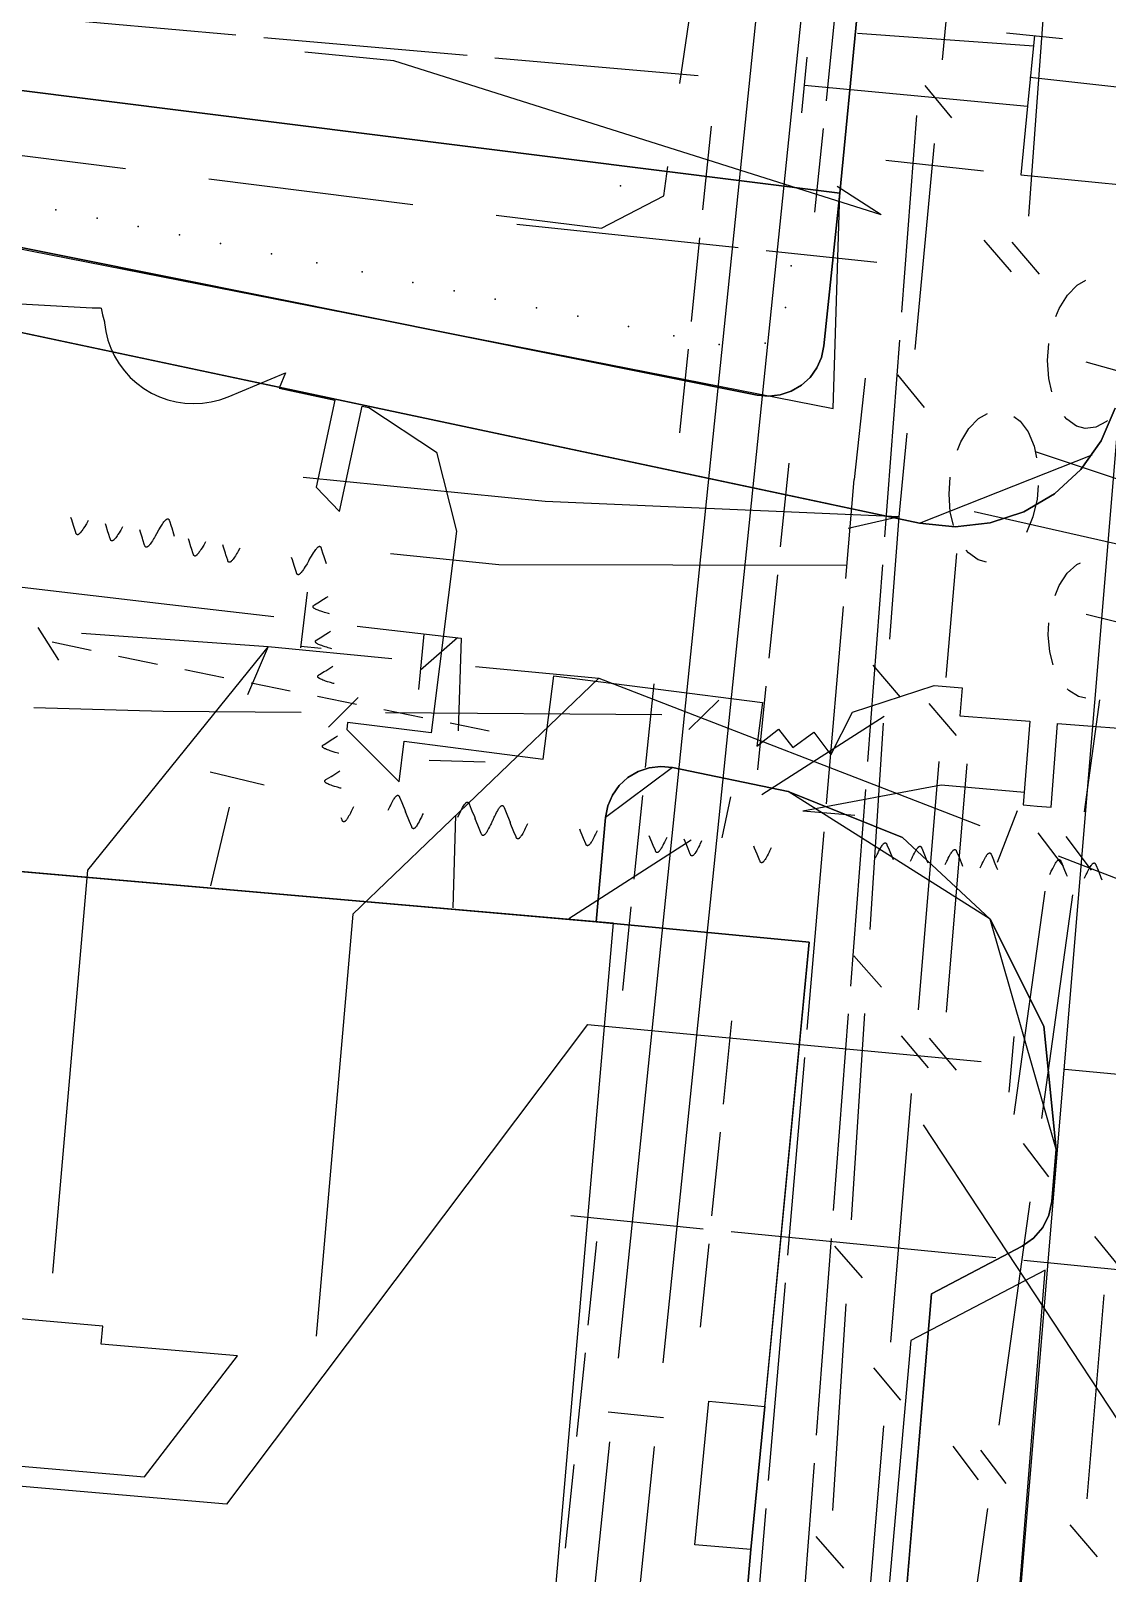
# Model space of a CAD drawing. Header units: metres. Extents: x 4550 to 4731, y 10605 to 11772.
# Drawn here: x 4619.46 to 4638.66, y 11032.82 to 11060.34 of the extents above; entities that cross this region are included whole.
import ezdxf

# ---------------------------------------------------------------- set-up
doc = ezdxf.new("R2010")
doc.units = ezdxf.units.M
for name, color, linetype in [('BOUNDARY', 7, 'Continuous'), ('BUILDING', 7, 'Continuous'), ('CURB', 7, 'Continuous'), ('ELECTR_CABLE', 7, 'Continuous'), ('ELECTR_CABLE_COMM', 7, 'Continuous'), ('GAS', 7, 'Continuous'), ('GRASS', 7, 'Continuous'), ('GROUND', 7, 'Continuous'), ('LAMP', 7, 'Continuous'), ('ROAD', 7, 'Continuous'), ('SEWER', 7, 'Continuous'), ('SIDEWALK_PATH', 7, 'Continuous'), ('TREE', 7, 'Continuous'), ('WATER_PIPELINE', 7, 'Continuous')]:
    doc.layers.add(name, color=color, linetype=linetype)

msp = doc.modelspace()

# ---------------------------------------------------------------- linework, layer by layer
at = {"layer": 'BOUNDARY'}
msp.add_lwpolyline([(4608.158, 11000.092), (4608.741, 11006.756), (4610.08, 11006.64), (4629.877, 11004.937), (4632.304, 11033.24), (4631.309, 11033.325), (4631.559, 11035.888), (4632.555, 11035.791), (4633.348, 11044.074), (4629.55, 11044.44), (4612.413, 11045.939), (4612.883, 11050.917), (4611.894, 11051.074), (4612.793, 11055.31), (4610.782, 11055.737), (4607.648, 11060.203), (4608.642, 11060.097), (4610.749, 11059.872), (4610.807, 11060.334), (4633.894, 11057.44), (4637.626, 11095.966)], dxfattribs=at)
at = {"layer": 'BUILDING'}
msp.add_lwpolyline([(4610.08, 11006.64), (4613.48, 11045.84), (4629.849, 11044.42), (4626.449, 11005.22)], close=True, dxfattribs=at)
at = {"layer": 'CURB'}
for points in [[(4632.42, 11053.837), (4611.407, 11058.054)], [(4633.894, 11057.44), (4633.611, 11054.714)], [(4633.724, 11051.891), (4610.989, 11056.715)], [(4635.316, 11051.553), (4638.397, 11052.77)], [(4633.724, 11051.891), (4635.316, 11051.553)], [(4620.539, 11049.278), (4619.847, 11049.426)], [(4621.721, 11049.032), (4621.117, 11049.154), (4621.027, 11049.173)], [(4622.904, 11048.794), (4622.211, 11048.934)], [(4624.088, 11048.556), (4623.395, 11048.695)], [(4625.272, 11048.318), (4624.578, 11048.457)], [(4626.455, 11048.079), (4625.762, 11048.219)], [(4627.639, 11047.841), (4626.946, 11047.981)], [(4630.912, 11047.192), (4629.714, 11046.301)], [(4632.97, 11046.767), (4630.912, 11047.192)], [(4636.577, 11044.486), (4632.97, 11046.767)], [(4629.714, 11046.301), (4629.55, 11044.44)], [(4637.755, 11040.383), (4636.577, 11044.486)], [(4637.676, 11039.452), (4637.755, 11040.383)], [(4635.532, 11037.803), (4637.145, 11038.651)], [(4633.009, 11007.909), (4635.532, 11037.803)], [(4632.304, 11033.24), (4632.555, 11035.791)]]:
    msp.add_lwpolyline(points, dxfattribs=at)
at = {"layer": 'ELECTR_CABLE'}
for points in [[(4631.043, 11059.398), (4631.306, 11061.214)], [(4619.497, 11060.584), (4623.121, 11060.264)], [(4623.619, 11060.22), (4627.244, 11059.901)], [(4634.211, 11060.294), (4637.354, 11060.068)], [(4636.868, 11060.3), (4637.864, 11060.202)], [(4637.366, 11060.251), (4637.242, 11058.994), (4637.122, 11057.769), (4646.526, 11056.838)], [(4634.63, 11057.053), (4625.936, 11059.799), (4624.35, 11059.957)], [(4627.742, 11059.857), (4631.366, 11059.537)], [(4633.218, 11058.872), (4633.312, 11059.868)], [(4637.286, 11059.509), (4651.015, 11057.979)], [(4633.265, 11059.37), (4637.242, 11058.994)], [(4635.264, 11058.825), (4634.997, 11055.316)], [(4617.509, 11058.338), (4621.15, 11057.881)], [(4634.716, 11058.03), (4636.456, 11057.841)], [(4627.767, 11057.05), (4629.643, 11056.814), (4630.753, 11057.391), (4630.829, 11057.914)], [(4622.638, 11057.694), (4626.279, 11057.237)], [(4634.63, 11057.053), (4633.847, 11057.562)], [(4628.132, 11056.885), (4632.083, 11056.468)], [(4632.58, 11056.416), (4634.556, 11056.207)], [(4634.959, 11054.817), (4634.692, 11051.308)], [(4634.344, 11054.138), (4634.152, 11052.329)], [(4634.001, 11050.566), (4634.152, 11052.329)], [(4620.487, 11051.599), (4620.48, 11051.586), (4620.454, 11051.542), (4620.442, 11051.522), (4620.424, 11051.493), (4620.404, 11051.46), (4620.39, 11051.438), (4620.375, 11051.417), (4620.364, 11051.402), (4620.353, 11051.388), (4620.345, 11051.379), (4620.338, 11051.371), (4620.332, 11051.365), (4620.329, 11051.363), (4620.327, 11051.36), (4620.321, 11051.356), (4620.318, 11051.354), (4620.315, 11051.352), (4620.312, 11051.35), (4620.309, 11051.349), (4620.306, 11051.347), (4620.303, 11051.346), (4620.302, 11051.346), (4620.3, 11051.346), (4620.299, 11051.346), (4620.297, 11051.346), (4620.295, 11051.346), (4620.293, 11051.346), (4620.291, 11051.346), (4620.291, 11051.346), (4620.289, 11051.347), (4620.289, 11051.347), (4620.287, 11051.348), (4620.286, 11051.348), (4620.285, 11051.349), (4620.284, 11051.35), (4620.282, 11051.352), (4620.281, 11051.353), (4620.28, 11051.353), (4620.279, 11051.355), (4620.278, 11051.356), (4620.277, 11051.357), (4620.276, 11051.358), (4620.275, 11051.361), (4620.274, 11051.363), (4620.272, 11051.367), (4620.27, 11051.371), (4620.269, 11051.375), (4620.266, 11051.383), (4620.236, 11051.477), (4620.226, 11051.509), (4620.193, 11051.614), (4620.18, 11051.655)], [(4621.101, 11051.488), (4621.094, 11051.475), (4621.068, 11051.43), (4621.056, 11051.411), (4621.038, 11051.381), (4621.018, 11051.349), (4621.004, 11051.327), (4620.989, 11051.306), (4620.978, 11051.291), (4620.967, 11051.276), (4620.959, 11051.267), (4620.952, 11051.26), (4620.946, 11051.254), (4620.943, 11051.251), (4620.941, 11051.249), (4620.935, 11051.245), (4620.932, 11051.242), (4620.929, 11051.241), (4620.926, 11051.239), (4620.923, 11051.237), (4620.92, 11051.236), (4620.917, 11051.235), (4620.916, 11051.235), (4620.914, 11051.234), (4620.913, 11051.234), (4620.911, 11051.234), (4620.909, 11051.234), (4620.907, 11051.234), (4620.905, 11051.235), (4620.905, 11051.235), (4620.903, 11051.235), (4620.902, 11051.236), (4620.901, 11051.236), (4620.9, 11051.237), (4620.899, 11051.238), (4620.898, 11051.239), (4620.896, 11051.24), (4620.895, 11051.241), (4620.894, 11051.242), (4620.893, 11051.243), (4620.892, 11051.245), (4620.891, 11051.246), (4620.89, 11051.247), (4620.889, 11051.25), (4620.888, 11051.252), (4620.886, 11051.255), (4620.884, 11051.26), (4620.883, 11051.264), (4620.88, 11051.271), (4620.85, 11051.366), (4620.84, 11051.398), (4620.807, 11051.502), (4620.794, 11051.543)], [(4621.715, 11051.376), (4621.708, 11051.363), (4621.682, 11051.319), (4621.67, 11051.299), (4621.652, 11051.27), (4621.632, 11051.238), (4621.618, 11051.216), (4621.603, 11051.195), (4621.592, 11051.18), (4621.581, 11051.165), (4621.573, 11051.156), (4621.566, 11051.149), (4621.56, 11051.143), (4621.557, 11051.14), (4621.555, 11051.138), (4621.549, 11051.133), (4621.546, 11051.131), (4621.543, 11051.129), (4621.54, 11051.128), (4621.537, 11051.126), (4621.534, 11051.125), (4621.531, 11051.124), (4621.53, 11051.123), (4621.528, 11051.123), (4621.527, 11051.123), (4621.525, 11051.123), (4621.523, 11051.123), (4621.521, 11051.123), (4621.519, 11051.124), (4621.519, 11051.124), (4621.517, 11051.124), (4621.516, 11051.125), (4621.515, 11051.125), (4621.514, 11051.126), (4621.513, 11051.126), (4621.512, 11051.127), (4621.51, 11051.129), (4621.509, 11051.13), (4621.508, 11051.131), (4621.507, 11051.132), (4621.506, 11051.133), (4621.505, 11051.135), (4621.504, 11051.136), (4621.503, 11051.139), (4621.502, 11051.141), (4621.5, 11051.144), (4621.498, 11051.148), (4621.497, 11051.152), (4621.494, 11051.16), (4621.464, 11051.255), (4621.454, 11051.286), (4621.421, 11051.391), (4621.408, 11051.432)], [(4621.715, 11051.376), (4621.723, 11051.389), (4621.749, 11051.434), (4621.761, 11051.453), (4621.778, 11051.483), (4621.799, 11051.515), (4621.813, 11051.537), (4621.827, 11051.558), (4621.838, 11051.573), (4621.85, 11051.588), (4621.857, 11051.597), (4621.864, 11051.604), (4621.87, 11051.61), (4621.873, 11051.613), (4621.876, 11051.615), (4621.881, 11051.619), (4621.884, 11051.622), (4621.887, 11051.623), (4621.89, 11051.625), (4621.893, 11051.627), (4621.897, 11051.628), (4621.899, 11051.629), (4621.901, 11051.629), (4621.902, 11051.63), (4621.904, 11051.63), (4621.905, 11051.63), (4621.907, 11051.63), (4621.909, 11051.63), (4621.911, 11051.629), (4621.912, 11051.629), (4621.913, 11051.629), (4621.914, 11051.628), (4621.915, 11051.628), (4621.916, 11051.627), (4621.917, 11051.626), (4621.919, 11051.625), (4621.92, 11051.624), (4621.921, 11051.623), (4621.922, 11051.622), (4621.923, 11051.621), (4621.924, 11051.619), (4621.925, 11051.618), (4621.926, 11051.617), (4621.928, 11051.614), (4621.929, 11051.612), (4621.93, 11051.609), (4621.932, 11051.605), (4621.933, 11051.6), (4621.936, 11051.593), (4621.967, 11051.498), (4621.976, 11051.466), (4622.009, 11051.362), (4622.022, 11051.321)], [(4622.581, 11051.219), (4622.574, 11051.206), (4622.548, 11051.162), (4622.536, 11051.142), (4622.518, 11051.113), (4622.498, 11051.081), (4622.484, 11051.059), (4622.469, 11051.038), (4622.458, 11051.023), (4622.447, 11051.008), (4622.439, 11050.999), (4622.432, 11050.992), (4622.426, 11050.986), (4622.424, 11050.983), (4622.421, 11050.981), (4622.416, 11050.976), (4622.412, 11050.974), (4622.409, 11050.972), (4622.406, 11050.971), (4622.404, 11050.969), (4622.4, 11050.968), (4622.398, 11050.967), (4622.396, 11050.966), (4622.394, 11050.966), (4622.393, 11050.966), (4622.391, 11050.966), (4622.389, 11050.966), (4622.387, 11050.966), (4622.385, 11050.967), (4622.385, 11050.967), (4622.384, 11050.967), (4622.383, 11050.968), (4622.382, 11050.968), (4622.38, 11050.969), (4622.379, 11050.969), (4622.378, 11050.97), (4622.376, 11050.972), (4622.375, 11050.973), (4622.374, 11050.974), (4622.373, 11050.975), (4622.372, 11050.976), (4622.371, 11050.978), (4622.371, 11050.979), (4622.369, 11050.982), (4622.368, 11050.984), (4622.366, 11050.987), (4622.365, 11050.991), (4622.363, 11050.995), (4622.361, 11051.003), (4622.33, 11051.098), (4622.32, 11051.129), (4622.287, 11051.234), (4622.274, 11051.275)], [(4623.195, 11051.108), (4623.188, 11051.095), (4623.162, 11051.051), (4623.15, 11051.031), (4623.132, 11051.002), (4623.112, 11050.969), (4623.098, 11050.947), (4623.083, 11050.927), (4623.072, 11050.912), (4623.061, 11050.897), (4623.053, 11050.888), (4623.046, 11050.88), (4623.04, 11050.874), (4623.038, 11050.872), (4623.035, 11050.869), (4623.03, 11050.865), (4623.026, 11050.863), (4623.023, 11050.861), (4623.02, 11050.859), (4623.018, 11050.858), (4623.014, 11050.856), (4623.012, 11050.856), (4623.01, 11050.855), (4623.008, 11050.855), (4623.007, 11050.855), (4623.005, 11050.855), (4623.003, 11050.855), (4623.001, 11050.855), (4622.999, 11050.855), (4622.999, 11050.855), (4622.998, 11050.856), (4622.997, 11050.856), (4622.996, 11050.857), (4622.994, 11050.857), (4622.993, 11050.858), (4622.992, 11050.859), (4622.99, 11050.861), (4622.989, 11050.862), (4622.988, 11050.863), (4622.987, 11050.864), (4622.986, 11050.865), (4622.985, 11050.866), (4622.985, 11050.868), (4622.983, 11050.87), (4622.982, 11050.872), (4622.98, 11050.876), (4622.979, 11050.88), (4622.977, 11050.884), (4622.975, 11050.892), (4622.944, 11050.986), (4622.934, 11051.018), (4622.901, 11051.123), (4622.888, 11051.164)], [(4624.423, 11050.885), (4624.431, 11050.899), (4624.457, 11050.943), (4624.469, 11050.962), (4624.486, 11050.992), (4624.507, 11051.024), (4624.521, 11051.046), (4624.535, 11051.067), (4624.546, 11051.082), (4624.558, 11051.097), (4624.566, 11051.106), (4624.572, 11051.113), (4624.578, 11051.119), (4624.581, 11051.122), (4624.584, 11051.124), (4624.589, 11051.128), (4624.593, 11051.131), (4624.595, 11051.133), (4624.598, 11051.134), (4624.601, 11051.136), (4624.605, 11051.137), (4624.607, 11051.138), (4624.609, 11051.138), (4624.61, 11051.139), (4624.612, 11051.139), (4624.613, 11051.139), (4624.615, 11051.139), (4624.617, 11051.139), (4624.619, 11051.138), (4624.62, 11051.138), (4624.621, 11051.138), (4624.622, 11051.137), (4624.623, 11051.137), (4624.624, 11051.136), (4624.626, 11051.135), (4624.627, 11051.134), (4624.629, 11051.133), (4624.63, 11051.132), (4624.63, 11051.131), (4624.631, 11051.13), (4624.632, 11051.128), (4624.633, 11051.127), (4624.634, 11051.126), (4624.636, 11051.123), (4624.637, 11051.121), (4624.638, 11051.118), (4624.64, 11051.114), (4624.642, 11051.11), (4624.644, 11051.102), (4624.675, 11051.007), (4624.684, 11050.976), (4624.717, 11050.871), (4624.73, 11050.83)], [(4624.423, 11050.885), (4624.416, 11050.872), (4624.39, 11050.828), (4624.378, 11050.809), (4624.36, 11050.779), (4624.34, 11050.747), (4624.326, 11050.725), (4624.311, 11050.704), (4624.3, 11050.689), (4624.289, 11050.674), (4624.281, 11050.665), (4624.274, 11050.658), (4624.268, 11050.652), (4624.266, 11050.649), (4624.263, 11050.647), (4624.258, 11050.643), (4624.254, 11050.64), (4624.251, 11050.638), (4624.248, 11050.637), (4624.246, 11050.635), (4624.242, 11050.634), (4624.24, 11050.633), (4624.238, 11050.633), (4624.236, 11050.632), (4624.235, 11050.632), (4624.233, 11050.632), (4624.231, 11050.632), (4624.229, 11050.632), (4624.227, 11050.633), (4624.227, 11050.633), (4624.226, 11050.633), (4624.225, 11050.634), (4624.224, 11050.634), (4624.222, 11050.635), (4624.221, 11050.636), (4624.22, 11050.637), (4624.218, 11050.638), (4624.217, 11050.639), (4624.216, 11050.64), (4624.215, 11050.641), (4624.214, 11050.642), (4624.213, 11050.644), (4624.213, 11050.645), (4624.211, 11050.648), (4624.21, 11050.65), (4624.208, 11050.653), (4624.207, 11050.657), (4624.205, 11050.661), (4624.203, 11050.669), (4624.172, 11050.764), (4624.162, 11050.795), (4624.129, 11050.9), (4624.116, 11050.941)], [(4634.021, 11050.799), (4627.814, 11050.809), (4625.881, 11051.003)], [(4634.654, 11050.81), (4634.387, 11047.301)], [(4624.79, 11049.934), (4624.775, 11049.938), (4624.726, 11049.953), (4624.704, 11049.959), (4624.671, 11049.969), (4624.635, 11049.981), (4624.61, 11049.989), (4624.587, 11049.998), (4624.569, 11050.005), (4624.552, 11050.013), (4624.542, 11050.018), (4624.533, 11050.023), (4624.526, 11050.027), (4624.522, 11050.029), (4624.519, 11050.031), (4624.514, 11050.035), (4624.511, 11050.038), (4624.508, 11050.04), (4624.506, 11050.043), (4624.504, 11050.045), (4624.502, 11050.048), (4624.5, 11050.051), (4624.5, 11050.052), (4624.499, 11050.054), (4624.498, 11050.055), (4624.498, 11050.056), (4624.497, 11050.058), (4624.497, 11050.06), (4624.497, 11050.062), (4624.497, 11050.063), (4624.497, 11050.064), (4624.497, 11050.065), (4624.498, 11050.066), (4624.498, 11050.068), (4624.498, 11050.069), (4624.499, 11050.071), (4624.5, 11050.073), (4624.501, 11050.074), (4624.501, 11050.075), (4624.502, 11050.076), (4624.503, 11050.077), (4624.504, 11050.079), (4624.505, 11050.08), (4624.508, 11050.082), (4624.509, 11050.084), (4624.512, 11050.086), (4624.516, 11050.089), (4624.519, 11050.091), (4624.526, 11050.095), (4624.611, 11050.148), (4624.639, 11050.165), (4624.733, 11050.223), (4624.769, 11050.245)], [(4633.656, 11046.542), (4633.958, 11050.068)], [(4624.832, 11049.311), (4624.817, 11049.316), (4624.768, 11049.33), (4624.746, 11049.337), (4624.713, 11049.347), (4624.677, 11049.358), (4624.652, 11049.367), (4624.628, 11049.376), (4624.611, 11049.383), (4624.594, 11049.39), (4624.583, 11049.396), (4624.575, 11049.4), (4624.567, 11049.405), (4624.564, 11049.407), (4624.561, 11049.409), (4624.556, 11049.413), (4624.553, 11049.416), (4624.55, 11049.418), (4624.548, 11049.42), (4624.546, 11049.423), (4624.543, 11049.426), (4624.542, 11049.428), (4624.541, 11049.429), (4624.541, 11049.431), (4624.54, 11049.433), (4624.54, 11049.434), (4624.539, 11049.436), (4624.539, 11049.438), (4624.539, 11049.44), (4624.539, 11049.44), (4624.539, 11049.442), (4624.539, 11049.443), (4624.539, 11049.444), (4624.54, 11049.445), (4624.54, 11049.446), (4624.541, 11049.448), (4624.542, 11049.45), (4624.543, 11049.451), (4624.543, 11049.452), (4624.544, 11049.453), (4624.545, 11049.455), (4624.546, 11049.456), (4624.547, 11049.457), (4624.55, 11049.459), (4624.551, 11049.461), (4624.554, 11049.463), (4624.558, 11049.466), (4624.561, 11049.468), (4624.568, 11049.473), (4624.653, 11049.525), (4624.681, 11049.543), (4624.774, 11049.6), (4624.811, 11049.623)], [(4624.874, 11048.689), (4624.859, 11048.693), (4624.81, 11048.707), (4624.788, 11048.714), (4624.755, 11048.724), (4624.719, 11048.736), (4624.694, 11048.744), (4624.67, 11048.753), (4624.653, 11048.76), (4624.636, 11048.768), (4624.625, 11048.773), (4624.617, 11048.778), (4624.609, 11048.782), (4624.606, 11048.784), (4624.603, 11048.786), (4624.598, 11048.79), (4624.594, 11048.793), (4624.592, 11048.795), (4624.59, 11048.798), (4624.588, 11048.8), (4624.585, 11048.803), (4624.584, 11048.805), (4624.583, 11048.807), (4624.582, 11048.808), (4624.582, 11048.81), (4624.581, 11048.811), (4624.581, 11048.813), (4624.581, 11048.815), (4624.581, 11048.817), (4624.581, 11048.818), (4624.581, 11048.819), (4624.581, 11048.82), (4624.581, 11048.821), (4624.582, 11048.822), (4624.582, 11048.824), (4624.583, 11048.825), (4624.584, 11048.827), (4624.584, 11048.829), (4624.585, 11048.83), (4624.586, 11048.831), (4624.587, 11048.832), (4624.588, 11048.833), (4624.589, 11048.835), (4624.591, 11048.837), (4624.593, 11048.838), (4624.596, 11048.841), (4624.599, 11048.843), (4624.603, 11048.846), (4624.61, 11048.85), (4624.694, 11048.903), (4624.723, 11048.92), (4624.816, 11048.978), (4624.853, 11049)], [(4624.957, 11047.444), (4624.943, 11047.448), (4624.893, 11047.462), (4624.872, 11047.469), (4624.839, 11047.479), (4624.802, 11047.491), (4624.778, 11047.499), (4624.754, 11047.508), (4624.737, 11047.515), (4624.719, 11047.523), (4624.709, 11047.528), (4624.7, 11047.532), (4624.693, 11047.537), (4624.69, 11047.539), (4624.687, 11047.541), (4624.681, 11047.545), (4624.678, 11047.548), (4624.676, 11047.55), (4624.673, 11047.552), (4624.671, 11047.555), (4624.669, 11047.558), (4624.668, 11047.56), (4624.667, 11047.562), (4624.666, 11047.563), (4624.665, 11047.565), (4624.665, 11047.566), (4624.665, 11047.568), (4624.664, 11047.57), (4624.664, 11047.572), (4624.664, 11047.573), (4624.664, 11047.574), (4624.665, 11047.575), (4624.665, 11047.576), (4624.665, 11047.577), (4624.666, 11047.579), (4624.666, 11047.58), (4624.667, 11047.582), (4624.668, 11047.583), (4624.669, 11047.584), (4624.669, 11047.586), (4624.671, 11047.587), (4624.672, 11047.588), (4624.673, 11047.589), (4624.675, 11047.592), (4624.677, 11047.593), (4624.679, 11047.595), (4624.683, 11047.598), (4624.687, 11047.6), (4624.694, 11047.605), (4624.778, 11047.658), (4624.806, 11047.675), (4624.9, 11047.732), (4624.936, 11047.755)], [(4624.999, 11046.821), (4624.984, 11046.825), (4624.935, 11046.84), (4624.913, 11046.846), (4624.88, 11046.856), (4624.844, 11046.868), (4624.819, 11046.876), (4624.796, 11046.885), (4624.778, 11046.892), (4624.761, 11046.9), (4624.751, 11046.905), (4624.742, 11046.91), (4624.735, 11046.914), (4624.731, 11046.916), (4624.728, 11046.918), (4624.723, 11046.922), (4624.72, 11046.925), (4624.717, 11046.927), (4624.715, 11046.93), (4624.713, 11046.932), (4624.711, 11046.935), (4624.709, 11046.938), (4624.709, 11046.939), (4624.708, 11046.941), (4624.707, 11046.942), (4624.707, 11046.943), (4624.706, 11046.945), (4624.706, 11046.947), (4624.706, 11046.949), (4624.706, 11046.95), (4624.706, 11046.951), (4624.706, 11046.952), (4624.707, 11046.953), (4624.707, 11046.955), (4624.707, 11046.956), (4624.708, 11046.958), (4624.709, 11046.96), (4624.71, 11046.961), (4624.71, 11046.962), (4624.711, 11046.963), (4624.712, 11046.964), (4624.713, 11046.966), (4624.714, 11046.967), (4624.717, 11046.969), (4624.718, 11046.971), (4624.721, 11046.973), (4624.725, 11046.976), (4624.728, 11046.978), (4624.735, 11046.982), (4624.82, 11047.035), (4624.848, 11047.052), (4624.941, 11047.11), (4624.978, 11047.132)], [(4633.233, 11046.418), (4635.7, 11046.885), (4637.191, 11046.755)], [(4634.35, 11046.802), (4634.083, 11043.293)], [(4625.218, 11046.491), (4625.211, 11046.477), (4625.189, 11046.431), (4625.179, 11046.41), (4625.163, 11046.379), (4625.146, 11046.345), (4625.133, 11046.322), (4625.121, 11046.3), (4625.111, 11046.285), (4625.101, 11046.269), (4625.094, 11046.259), (4625.088, 11046.252), (4625.082, 11046.245), (4625.08, 11046.242), (4625.077, 11046.24), (4625.072, 11046.235), (4625.069, 11046.232), (4625.066, 11046.23), (4625.064, 11046.228), (4625.061, 11046.227), (4625.057, 11046.225), (4625.055, 11046.224), (4625.053, 11046.223), (4625.052, 11046.223), (4625.05, 11046.223), (4625.049, 11046.222), (4625.047, 11046.222), (4625.045, 11046.222), (4625.043, 11046.223), (4625.042, 11046.223), (4625.041, 11046.223), (4625.04, 11046.223), (4625.039, 11046.224), (4625.038, 11046.224), (4625.036, 11046.225), (4625.035, 11046.226), (4625.033, 11046.227), (4625.032, 11046.228), (4625.031, 11046.229), (4625.03, 11046.23), (4625.029, 11046.231), (4625.028, 11046.232), (4625.027, 11046.234), (4625.025, 11046.236), (4625.024, 11046.238), (4625.022, 11046.241), (4625.02, 11046.245), (4625.018, 11046.249), (4625.015, 11046.257), (4624.999, 11046.296)], [(4625.839, 11046.43), (4625.845, 11046.443), (4625.867, 11046.49), (4625.877, 11046.51), (4625.893, 11046.541), (4625.91, 11046.575), (4625.923, 11046.598), (4625.935, 11046.62), (4625.945, 11046.636), (4625.956, 11046.651), (4625.962, 11046.661), (4625.968, 11046.669), (4625.974, 11046.675), (4625.977, 11046.678), (4625.979, 11046.681), (4625.984, 11046.685), (4625.987, 11046.688), (4625.99, 11046.69), (4625.993, 11046.692), (4625.995, 11046.694), (4625.999, 11046.695), (4626.001, 11046.696), (4626.003, 11046.697), (4626.004, 11046.697), (4626.006, 11046.698), (4626.007, 11046.698), (4626.009, 11046.698), (4626.011, 11046.698), (4626.013, 11046.698), (4626.014, 11046.697), (4626.015, 11046.697), (4626.016, 11046.697), (4626.017, 11046.696), (4626.018, 11046.696), (4626.02, 11046.695), (4626.021, 11046.694), (4626.023, 11046.693), (4626.024, 11046.692), (4626.025, 11046.691), (4626.026, 11046.69), (4626.027, 11046.689), (4626.028, 11046.688), (4626.029, 11046.687), (4626.031, 11046.684), (4626.032, 11046.682), (4626.034, 11046.679), (4626.036, 11046.675), (4626.038, 11046.671), (4626.041, 11046.663), (4626.079, 11046.571), (4626.091, 11046.541), (4626.133, 11046.439), (4626.149, 11046.399)], [(4627.081, 11046.308), (4627.087, 11046.322), (4627.109, 11046.368), (4627.12, 11046.388), (4627.135, 11046.419), (4627.152, 11046.453), (4627.165, 11046.476), (4627.177, 11046.498), (4627.187, 11046.514), (4627.198, 11046.53), (4627.204, 11046.539), (4627.21, 11046.547), (4627.216, 11046.554), (4627.219, 11046.556), (4627.221, 11046.559), (4627.226, 11046.564), (4627.229, 11046.566), (4627.232, 11046.568), (4627.235, 11046.57), (4627.237, 11046.572), (4627.241, 11046.574), (4627.243, 11046.575), (4627.245, 11046.575), (4627.246, 11046.576), (4627.248, 11046.576), (4627.249, 11046.576), (4627.251, 11046.576), (4627.253, 11046.576), (4627.255, 11046.576), (4627.256, 11046.576), (4627.257, 11046.575), (4627.258, 11046.575), (4627.259, 11046.575), (4627.26, 11046.574), (4627.262, 11046.573), (4627.263, 11046.573), (4627.265, 11046.571), (4627.266, 11046.57), (4627.267, 11046.57), (4627.268, 11046.569), (4627.269, 11046.567), (4627.27, 11046.566), (4627.271, 11046.565), (4627.273, 11046.562), (4627.274, 11046.56), (4627.276, 11046.557), (4627.278, 11046.553), (4627.28, 11046.549), (4627.283, 11046.542), (4627.321, 11046.45), (4627.333, 11046.419), (4627.375, 11046.317), (4627.391, 11046.278)], [(4627.702, 11046.247), (4627.708, 11046.261), (4627.73, 11046.307), (4627.741, 11046.327), (4627.756, 11046.358), (4627.773, 11046.392), (4627.786, 11046.415), (4627.798, 11046.437), (4627.808, 11046.453), (4627.819, 11046.469), (4627.825, 11046.478), (4627.831, 11046.486), (4627.837, 11046.493), (4627.84, 11046.495), (4627.842, 11046.498), (4627.847, 11046.503), (4627.85, 11046.505), (4627.853, 11046.507), (4627.856, 11046.509), (4627.858, 11046.511), (4627.862, 11046.513), (4627.864, 11046.514), (4627.866, 11046.514), (4627.867, 11046.515), (4627.869, 11046.515), (4627.87, 11046.515), (4627.872, 11046.515), (4627.874, 11046.515), (4627.876, 11046.515), (4627.877, 11046.515), (4627.878, 11046.515), (4627.879, 11046.514), (4627.88, 11046.514), (4627.881, 11046.513), (4627.883, 11046.513), (4627.884, 11046.512), (4627.886, 11046.51), (4627.887, 11046.509), (4627.888, 11046.509), (4627.889, 11046.508), (4627.89, 11046.506), (4627.891, 11046.505), (4627.892, 11046.504), (4627.894, 11046.501), (4627.895, 11046.499), (4627.897, 11046.496), (4627.899, 11046.492), (4627.901, 11046.488), (4627.904, 11046.481), (4627.942, 11046.389), (4627.955, 11046.358), (4627.996, 11046.256), (4628.012, 11046.217)], [(4626.46, 11046.369), (4626.453, 11046.355), (4626.431, 11046.309), (4626.421, 11046.288), (4626.405, 11046.258), (4626.388, 11046.224), (4626.375, 11046.201), (4626.363, 11046.179), (4626.353, 11046.163), (4626.343, 11046.147), (4626.336, 11046.138), (4626.33, 11046.13), (4626.324, 11046.123), (4626.322, 11046.12), (4626.319, 11046.118), (4626.314, 11046.113), (4626.311, 11046.111), (4626.308, 11046.109), (4626.306, 11046.107), (4626.303, 11046.105), (4626.299, 11046.103), (4626.297, 11046.102), (4626.295, 11046.102), (4626.294, 11046.101), (4626.292, 11046.101), (4626.291, 11046.101), (4626.289, 11046.101), (4626.287, 11046.101), (4626.285, 11046.101), (4626.284, 11046.101), (4626.283, 11046.101), (4626.282, 11046.102), (4626.281, 11046.102), (4626.28, 11046.103), (4626.278, 11046.103), (4626.277, 11046.104), (4626.275, 11046.105), (4626.274, 11046.106), (4626.273, 11046.107), (4626.272, 11046.108), (4626.271, 11046.11), (4626.27, 11046.111), (4626.269, 11046.112), (4626.267, 11046.115), (4626.266, 11046.117), (4626.264, 11046.12), (4626.262, 11046.124), (4626.26, 11046.128), (4626.257, 11046.135), (4626.219, 11046.227), (4626.207, 11046.258), (4626.165, 11046.359), (4626.149, 11046.399)], [(4627.702, 11046.247), (4627.695, 11046.233), (4627.673, 11046.187), (4627.663, 11046.167), (4627.647, 11046.136), (4627.63, 11046.102), (4627.617, 11046.079), (4627.605, 11046.057), (4627.595, 11046.041), (4627.585, 11046.025), (4627.578, 11046.016), (4627.572, 11046.008), (4627.566, 11046.002), (4627.564, 11045.999), (4627.561, 11045.996), (4627.556, 11045.992), (4627.553, 11045.989), (4627.55, 11045.987), (4627.548, 11045.985), (4627.545, 11045.983), (4627.541, 11045.981), (4627.539, 11045.98), (4627.537, 11045.98), (4627.536, 11045.98), (4627.534, 11045.979), (4627.533, 11045.979), (4627.531, 11045.979), (4627.529, 11045.979), (4627.527, 11045.979), (4627.526, 11045.979), (4627.525, 11045.98), (4627.524, 11045.98), (4627.523, 11045.98), (4627.522, 11045.981), (4627.52, 11045.982), (4627.519, 11045.982), (4627.517, 11045.984), (4627.516, 11045.985), (4627.515, 11045.986), (4627.514, 11045.987), (4627.513, 11045.988), (4627.512, 11045.989), (4627.511, 11045.99), (4627.509, 11045.993), (4627.508, 11045.995), (4627.506, 11045.998), (4627.504, 11046.002), (4627.502, 11046.006), (4627.499, 11046.013), (4627.461, 11046.105), (4627.449, 11046.136), (4627.407, 11046.238), (4627.391, 11046.278)], [(4628.323, 11046.186), (4628.316, 11046.173), (4628.294, 11046.126), (4628.284, 11046.106), (4628.268, 11046.075), (4628.251, 11046.041), (4628.238, 11046.018), (4628.226, 11045.996), (4628.216, 11045.98), (4628.206, 11045.965), (4628.199, 11045.955), (4628.193, 11045.947), (4628.187, 11045.941), (4628.185, 11045.938), (4628.182, 11045.935), (4628.177, 11045.931), (4628.174, 11045.928), (4628.172, 11045.926), (4628.169, 11045.924), (4628.166, 11045.922), (4628.162, 11045.921), (4628.16, 11045.92), (4628.159, 11045.919), (4628.157, 11045.919), (4628.155, 11045.918), (4628.154, 11045.918), (4628.152, 11045.918), (4628.15, 11045.918), (4628.148, 11045.918), (4628.147, 11045.918), (4628.146, 11045.919), (4628.145, 11045.919), (4628.144, 11045.92), (4628.143, 11045.92), (4628.142, 11045.921), (4628.14, 11045.922), (4628.138, 11045.923), (4628.137, 11045.924), (4628.136, 11045.925), (4628.135, 11045.926), (4628.134, 11045.927), (4628.133, 11045.928), (4628.132, 11045.929), (4628.13, 11045.932), (4628.129, 11045.934), (4628.127, 11045.937), (4628.125, 11045.941), (4628.123, 11045.945), (4628.12, 11045.953), (4628.082, 11046.045), (4628.07, 11046.075), (4628.028, 11046.177), (4628.012, 11046.217)], [(4633.233, 11046.418), (4634.164, 11046.34)], [(4629.565, 11046.065), (4629.558, 11046.051), (4629.536, 11046.005), (4629.526, 11045.984), (4629.51, 11045.953), (4629.493, 11045.919), (4629.481, 11045.897), (4629.468, 11045.874), (4629.458, 11045.859), (4629.448, 11045.843), (4629.441, 11045.833), (4629.435, 11045.826), (4629.429, 11045.819), (4629.427, 11045.816), (4629.424, 11045.814), (4629.419, 11045.809), (4629.416, 11045.806), (4629.414, 11045.804), (4629.411, 11045.802), (4629.408, 11045.801), (4629.404, 11045.799), (4629.402, 11045.798), (4629.401, 11045.797), (4629.399, 11045.797), (4629.397, 11045.797), (4629.396, 11045.796), (4629.394, 11045.796), (4629.392, 11045.796), (4629.39, 11045.797), (4629.389, 11045.797), (4629.388, 11045.797), (4629.387, 11045.797), (4629.386, 11045.798), (4629.385, 11045.798), (4629.384, 11045.799), (4629.382, 11045.8), (4629.38, 11045.801), (4629.379, 11045.802), (4629.378, 11045.803), (4629.377, 11045.804), (4629.376, 11045.805), (4629.375, 11045.807), (4629.374, 11045.808), (4629.372, 11045.81), (4629.371, 11045.812), (4629.369, 11045.815), (4629.367, 11045.819), (4629.366, 11045.823), (4629.362, 11045.831), (4629.324, 11045.923), (4629.312, 11045.953), (4629.27, 11046.055), (4629.254, 11046.095)], [(4630.807, 11045.943), (4630.8, 11045.929), (4630.778, 11045.883), (4630.768, 11045.862), (4630.752, 11045.832), (4630.735, 11045.798), (4630.723, 11045.775), (4630.71, 11045.753), (4630.7, 11045.737), (4630.69, 11045.721), (4630.683, 11045.712), (4630.677, 11045.704), (4630.671, 11045.697), (4630.669, 11045.695), (4630.666, 11045.692), (4630.661, 11045.687), (4630.658, 11045.685), (4630.656, 11045.683), (4630.653, 11045.681), (4630.65, 11045.679), (4630.646, 11045.677), (4630.644, 11045.676), (4630.643, 11045.676), (4630.641, 11045.675), (4630.639, 11045.675), (4630.638, 11045.675), (4630.636, 11045.675), (4630.634, 11045.675), (4630.632, 11045.675), (4630.631, 11045.675), (4630.63, 11045.675), (4630.629, 11045.676), (4630.628, 11045.676), (4630.627, 11045.677), (4630.626, 11045.677), (4630.624, 11045.678), (4630.622, 11045.679), (4630.621, 11045.68), (4630.62, 11045.681), (4630.619, 11045.682), (4630.618, 11045.684), (4630.617, 11045.685), (4630.616, 11045.686), (4630.614, 11045.689), (4630.613, 11045.691), (4630.611, 11045.694), (4630.609, 11045.698), (4630.608, 11045.702), (4630.604, 11045.709), (4630.566, 11045.801), (4630.554, 11045.832), (4630.512, 11045.933), (4630.496, 11045.973)], [(4631.428, 11045.882), (4631.421, 11045.868), (4631.399, 11045.822), (4631.389, 11045.802), (4631.374, 11045.771), (4631.356, 11045.737), (4631.344, 11045.714), (4631.331, 11045.692), (4631.321, 11045.676), (4631.311, 11045.66), (4631.304, 11045.651), (4631.298, 11045.643), (4631.292, 11045.636), (4631.29, 11045.634), (4631.287, 11045.631), (4631.282, 11045.626), (4631.279, 11045.624), (4631.277, 11045.622), (4631.274, 11045.62), (4631.271, 11045.618), (4631.268, 11045.616), (4631.265, 11045.615), (4631.264, 11045.615), (4631.262, 11045.614), (4631.26, 11045.614), (4631.259, 11045.614), (4631.257, 11045.614), (4631.255, 11045.614), (4631.253, 11045.614), (4631.252, 11045.614), (4631.251, 11045.614), (4631.25, 11045.615), (4631.249, 11045.615), (4631.248, 11045.616), (4631.247, 11045.616), (4631.245, 11045.617), (4631.243, 11045.619), (4631.242, 11045.62), (4631.241, 11045.62), (4631.24, 11045.621), (4631.239, 11045.623), (4631.238, 11045.624), (4631.237, 11045.625), (4631.235, 11045.628), (4631.234, 11045.63), (4631.232, 11045.633), (4631.23, 11045.637), (4631.229, 11045.641), (4631.225, 11045.648), (4631.187, 11045.74), (4631.175, 11045.771), (4631.133, 11045.873), (4631.117, 11045.912)], [(4633.312, 11042.518), (4633.614, 11046.044)], [(4632.67, 11045.76), (4632.663, 11045.747), (4632.641, 11045.7), (4632.631, 11045.68), (4632.616, 11045.649), (4632.598, 11045.615), (4632.586, 11045.592), (4632.573, 11045.57), (4632.563, 11045.554), (4632.553, 11045.539), (4632.546, 11045.529), (4632.54, 11045.521), (4632.534, 11045.515), (4632.532, 11045.512), (4632.529, 11045.509), (4632.524, 11045.505), (4632.521, 11045.502), (4632.519, 11045.5), (4632.516, 11045.498), (4632.513, 11045.496), (4632.51, 11045.495), (4632.507, 11045.494), (4632.506, 11045.493), (4632.504, 11045.493), (4632.502, 11045.492), (4632.501, 11045.492), (4632.499, 11045.492), (4632.497, 11045.492), (4632.495, 11045.492), (4632.494, 11045.492), (4632.493, 11045.493), (4632.492, 11045.493), (4632.491, 11045.494), (4632.49, 11045.494), (4632.489, 11045.495), (4632.487, 11045.496), (4632.486, 11045.497), (4632.484, 11045.498), (4632.484, 11045.499), (4632.482, 11045.5), (4632.481, 11045.501), (4632.48, 11045.502), (4632.479, 11045.503), (4632.477, 11045.506), (4632.476, 11045.508), (4632.474, 11045.511), (4632.472, 11045.515), (4632.471, 11045.519), (4632.467, 11045.527), (4632.429, 11045.619), (4632.417, 11045.649), (4632.375, 11045.751), (4632.359, 11045.791)], [(4634.532, 11045.58), (4634.539, 11045.594), (4634.561, 11045.64), (4634.571, 11045.661), (4634.587, 11045.692), (4634.604, 11045.726), (4634.616, 11045.749), (4634.629, 11045.771), (4634.639, 11045.786), (4634.649, 11045.802), (4634.656, 11045.812), (4634.662, 11045.82), (4634.668, 11045.826), (4634.67, 11045.829), (4634.673, 11045.832), (4634.677, 11045.836), (4634.681, 11045.839), (4634.683, 11045.841), (4634.686, 11045.843), (4634.689, 11045.845), (4634.692, 11045.846), (4634.695, 11045.847), (4634.696, 11045.848), (4634.698, 11045.848), (4634.699, 11045.849), (4634.701, 11045.849), (4634.703, 11045.849), (4634.705, 11045.849), (4634.707, 11045.849), (4634.707, 11045.848), (4634.709, 11045.848), (4634.71, 11045.848), (4634.711, 11045.847), (4634.712, 11045.847), (4634.713, 11045.846), (4634.715, 11045.845), (4634.716, 11045.844), (4634.718, 11045.843), (4634.718, 11045.842), (4634.719, 11045.841), (4634.721, 11045.84), (4634.722, 11045.839), (4634.723, 11045.838), (4634.724, 11045.835), (4634.726, 11045.833), (4634.727, 11045.83), (4634.73, 11045.826), (4634.731, 11045.822), (4634.734, 11045.814), (4634.773, 11045.722), (4634.785, 11045.692), (4634.827, 11045.59), (4634.843, 11045.55)], [(4635.154, 11045.52), (4635.16, 11045.534), (4635.182, 11045.58), (4635.192, 11045.601), (4635.208, 11045.632), (4635.225, 11045.666), (4635.238, 11045.689), (4635.25, 11045.711), (4635.26, 11045.727), (4635.27, 11045.742), (4635.277, 11045.752), (4635.283, 11045.76), (4635.289, 11045.766), (4635.291, 11045.769), (4635.294, 11045.772), (4635.299, 11045.776), (4635.302, 11045.779), (4635.304, 11045.781), (4635.307, 11045.783), (4635.31, 11045.785), (4635.313, 11045.786), (4635.316, 11045.787), (4635.317, 11045.788), (4635.319, 11045.788), (4635.321, 11045.789), (4635.322, 11045.789), (4635.324, 11045.789), (4635.326, 11045.789), (4635.328, 11045.789), (4635.329, 11045.789), (4635.33, 11045.788), (4635.331, 11045.788), (4635.332, 11045.787), (4635.333, 11045.787), (4635.334, 11045.786), (4635.336, 11045.785), (4635.337, 11045.784), (4635.339, 11045.783), (4635.339, 11045.782), (4635.341, 11045.781), (4635.342, 11045.78), (4635.343, 11045.779), (4635.344, 11045.778), (4635.346, 11045.775), (4635.347, 11045.773), (4635.349, 11045.77), (4635.351, 11045.766), (4635.352, 11045.762), (4635.356, 11045.754), (4635.394, 11045.663), (4635.406, 11045.632), (4635.448, 11045.53), (4635.464, 11045.491)], [(4635.775, 11045.461), (4635.781, 11045.474), (4635.803, 11045.52), (4635.813, 11045.541), (4635.829, 11045.572), (4635.846, 11045.606), (4635.859, 11045.629), (4635.871, 11045.651), (4635.881, 11045.667), (4635.891, 11045.682), (4635.898, 11045.692), (4635.904, 11045.7), (4635.91, 11045.706), (4635.912, 11045.709), (4635.915, 11045.712), (4635.92, 11045.716), (4635.923, 11045.719), (4635.925, 11045.721), (4635.928, 11045.723), (4635.931, 11045.725), (4635.935, 11045.727), (4635.937, 11045.727), (4635.938, 11045.728), (4635.94, 11045.728), (4635.942, 11045.729), (4635.943, 11045.729), (4635.945, 11045.729), (4635.947, 11045.729), (4635.949, 11045.729), (4635.95, 11045.729), (4635.951, 11045.728), (4635.952, 11045.728), (4635.953, 11045.728), (4635.954, 11045.727), (4635.955, 11045.726), (4635.957, 11045.725), (4635.959, 11045.724), (4635.96, 11045.723), (4635.961, 11045.722), (4635.962, 11045.721), (4635.963, 11045.72), (4635.964, 11045.719), (4635.965, 11045.718), (4635.967, 11045.715), (4635.968, 11045.713), (4635.97, 11045.71), (4635.972, 11045.706), (4635.974, 11045.702), (4635.977, 11045.695), (4636.015, 11045.603), (4636.027, 11045.572), (4636.069, 11045.47), (4636.085, 11045.431)], [(4636.396, 11045.401), (4636.402, 11045.414), (4636.425, 11045.461), (4636.435, 11045.481), (4636.45, 11045.512), (4636.467, 11045.546), (4636.48, 11045.569), (4636.492, 11045.591), (4636.502, 11045.607), (4636.512, 11045.623), (4636.519, 11045.632), (4636.525, 11045.64), (4636.531, 11045.646), (4636.533, 11045.649), (4636.536, 11045.652), (4636.541, 11045.657), (4636.544, 11045.659), (4636.547, 11045.661), (4636.549, 11045.663), (4636.552, 11045.665), (4636.556, 11045.667), (4636.558, 11045.668), (4636.56, 11045.668), (4636.561, 11045.669), (4636.563, 11045.669), (4636.564, 11045.669), (4636.566, 11045.669), (4636.568, 11045.669), (4636.57, 11045.669), (4636.571, 11045.669), (4636.572, 11045.668), (4636.573, 11045.668), (4636.574, 11045.668), (4636.575, 11045.667), (4636.577, 11045.666), (4636.578, 11045.666), (4636.58, 11045.664), (4636.581, 11045.663), (4636.582, 11045.663), (4636.583, 11045.661), (4636.584, 11045.66), (4636.585, 11045.659), (4636.586, 11045.658), (4636.588, 11045.655), (4636.589, 11045.653), (4636.591, 11045.65), (4636.593, 11045.646), (4636.595, 11045.642), (4636.598, 11045.635), (4636.636, 11045.543), (4636.649, 11045.512), (4636.69, 11045.411), (4636.706, 11045.371)], [(4637.638, 11045.281), (4637.645, 11045.295), (4637.667, 11045.341), (4637.677, 11045.361), (4637.692, 11045.392), (4637.71, 11045.426), (4637.722, 11045.449), (4637.735, 11045.471), (4637.744, 11045.487), (4637.755, 11045.503), (4637.761, 11045.512), (4637.768, 11045.52), (4637.773, 11045.527), (4637.776, 11045.529), (4637.778, 11045.532), (4637.783, 11045.537), (4637.786, 11045.539), (4637.789, 11045.541), (4637.792, 11045.543), (4637.794, 11045.545), (4637.798, 11045.547), (4637.8, 11045.548), (4637.802, 11045.548), (4637.803, 11045.549), (4637.805, 11045.549), (4637.806, 11045.549), (4637.808, 11045.549), (4637.81, 11045.549), (4637.812, 11045.549), (4637.813, 11045.549), (4637.814, 11045.549), (4637.815, 11045.548), (4637.816, 11045.548), (4637.817, 11045.547), (4637.819, 11045.547), (4637.82, 11045.546), (4637.822, 11045.544), (4637.823, 11045.544), (4637.824, 11045.543), (4637.825, 11045.542), (4637.826, 11045.54), (4637.827, 11045.539), (4637.828, 11045.538), (4637.83, 11045.535), (4637.831, 11045.533), (4637.833, 11045.53), (4637.835, 11045.526), (4637.837, 11045.522), (4637.84, 11045.515), (4637.878, 11045.423), (4637.891, 11045.392), (4637.932, 11045.291), (4637.949, 11045.251)], [(4638.259, 11045.221), (4638.266, 11045.235), (4638.288, 11045.281), (4638.298, 11045.301), (4638.313, 11045.332), (4638.331, 11045.366), (4638.343, 11045.389), (4638.356, 11045.411), (4638.365, 11045.427), (4638.376, 11045.443), (4638.383, 11045.452), (4638.389, 11045.46), (4638.394, 11045.467), (4638.397, 11045.47), (4638.399, 11045.472), (4638.404, 11045.477), (4638.407, 11045.479), (4638.41, 11045.481), (4638.413, 11045.483), (4638.416, 11045.485), (4638.419, 11045.487), (4638.421, 11045.488), (4638.423, 11045.488), (4638.424, 11045.489), (4638.426, 11045.489), (4638.427, 11045.489), (4638.43, 11045.489), (4638.431, 11045.489), (4638.433, 11045.489), (4638.434, 11045.489), (4638.435, 11045.489), (4638.436, 11045.488), (4638.437, 11045.488), (4638.439, 11045.487), (4638.44, 11045.487), (4638.441, 11045.486), (4638.443, 11045.485), (4638.444, 11045.484), (4638.445, 11045.483), (4638.446, 11045.482), (4638.447, 11045.48), (4638.448, 11045.479), (4638.449, 11045.478), (4638.451, 11045.475), (4638.452, 11045.474), (4638.454, 11045.47), (4638.456, 11045.466), (4638.458, 11045.462), (4638.461, 11045.455), (4638.5, 11045.363), (4638.512, 11045.332), (4638.553, 11045.231), (4638.57, 11045.191)], [(4634.045, 11042.795), (4633.778, 11039.286)], [(4632.967, 11038.494), (4633.269, 11042.02)], [(4629.095, 11039.197), (4631.457, 11038.964)], [(4631.955, 11038.915), (4636.679, 11038.45)], [(4633.74, 11038.787), (4633.473, 11035.278)], [(4637.177, 11038.4), (4641.901, 11037.935)], [(4632.622, 11034.47), (4632.924, 11037.996)], [(4633.435, 11034.78), (4633.169, 11031.271)], [(4632.281, 11030.446), (4632.495, 11032.984), (4632.58, 11033.972)]]:
    msp.add_lwpolyline(points, dxfattribs=at)
at = {"layer": 'ELECTR_CABLE_COMM'}
for points in [[(4635.727, 11059.822), (4636.076, 11063.498)], [(4637.554, 11061.026), (4637.26, 11057.029)], [(4635.895, 11058.787), (4635.417, 11059.364)], [(4635.236, 11054.653), (4635.585, 11058.329)], [(4636.461, 11056.601), (4636.951, 11056.034)], [(4636.96, 11056.565), (4637.45, 11055.997)], [(4637.748, 11055.237), (4637.806, 11055.384), (4637.953, 11055.623), (4638.126, 11055.801), (4638.283, 11055.89)], [(4637.676, 11053.896), (4637.621, 11054.136), (4637.598, 11054.456), (4637.621, 11054.755)], [(4638.282, 11054.43), (4654.461, 11049.903), (4661.951, 11049.253)], [(4635.404, 11053.618), (4634.927, 11054.196)], [(4635.992, 11052.853), (4636.05, 11053.001), (4636.197, 11053.24), (4636.37, 11053.417), (4636.527, 11053.506)], [(4636.999, 11053.458), (4637.111, 11053.375), (4637.253, 11053.179), (4637.359, 11052.925), (4637.404, 11052.719)], [(4638.269, 11053.243), (4638.115, 11053.284), (4637.944, 11053.405), (4637.904, 11053.456)], [(4638.67, 11053.381), (4638.653, 11053.364), (4638.463, 11053.264), (4638.269, 11053.243)], [(4634.788, 11049.481), (4634.953, 11051.668), (4635.095, 11053.16)], [(4637.38, 11052.829), (4645.488, 11050.126), (4649.256, 11049.8)], [(4634.953, 11051.668), (4628.636, 11051.936), (4624.322, 11052.369)], [(4635.921, 11051.512), (4635.865, 11051.753), (4635.843, 11052.072), (4635.865, 11052.372)], [(4637.433, 11052.222), (4637.412, 11051.982), (4637.337, 11051.668), (4637.222, 11051.387)], [(4636.292, 11051.761), (4653.438, 11047.877), (4661.309, 11047.194)], [(4634.953, 11051.668), (4634.043, 11051.456)], [(4635.794, 11048.797), (4635.979, 11051.013)], [(4636.513, 11050.859), (4636.36, 11050.9), (4636.188, 11051.021), (4636.148, 11051.073)], [(4637.733, 11050.261), (4637.807, 11050.442), (4637.951, 11050.66), (4638.121, 11050.813), (4638.189, 11050.843)], [(4637.7, 11049.025), (4637.64, 11049.255), (4637.612, 11049.562), (4637.625, 11049.776)], [(4638.287, 11049.931), (4653.144, 11046.257), (4661.022, 11045.574)], [(4634.975, 11048.449), (4634.487, 11049.017)], [(4624.771, 11047.912), (4625.305, 11048.439)], [(4631.202, 11047.869), (4631.736, 11048.395)], [(4638.281, 11048.432), (4638.152, 11048.459), (4637.979, 11048.564), (4637.949, 11048.598)], [(4638.529, 11048.397), (4638.252, 11046.404)], [(4619.518, 11048.262), (4621.823, 11048.198)], [(4621.823, 11048.198), (4624.288, 11048.181)], [(4625.788, 11048.171), (4630.719, 11048.137)], [(4632.505, 11046.71), (4634.684, 11048.11)], [(4635.973, 11047.763), (4635.489, 11048.335)], [(4634.438, 11044.301), (4634.676, 11047.985)], [(4635.298, 11042.868), (4635.669, 11047.302)], [(4635.797, 11042.827), (4636.167, 11047.26)], [(4631.794, 11045.939), (4631.953, 11046.671)], [(4629.063, 11044.5), (4631.242, 11045.9)], [(4637.428, 11046.028), (4637.88, 11045.431)], [(4637.923, 11045.96), (4638.375, 11045.362)], [(4637.551, 11044.987), (4636.997, 11040.999)], [(4638.046, 11044.918), (4637.492, 11040.93)], [(4634.636, 11043.271), (4634.142, 11043.834)], [(4634.102, 11039.12), (4634.341, 11042.804)], [(4635.478, 11041.835), (4634.994, 11042.407)], [(4635.976, 11041.793), (4635.492, 11042.365)], [(4634.803, 11036.94), (4635.174, 11041.374)], [(4635.378, 11040.819), (4640.016, 11033.776), (4639.439, 11028.72)], [(4637.163, 11040.486), (4637.615, 11039.888)], [(4637.286, 11039.444), (4636.732, 11035.457)], [(4638.917, 11038.243), (4638.441, 11038.822)], [(4634.301, 11038.09), (4633.807, 11038.653)], [(4638.308, 11034.143), (4638.61, 11037.785)], [(4633.767, 11033.938), (4634.006, 11037.623)], [(4634.983, 11035.907), (4634.499, 11036.479)], [(4634.308, 11031.012), (4634.678, 11035.445)], [(4635.908, 11035.082), (4636.36, 11034.484)], [(4636.403, 11035.013), (4636.855, 11034.415)], [(4636.526, 11033.971), (4635.972, 11029.983)], [(4638.489, 11033.109), (4638.004, 11033.681)], [(4633.966, 11032.908), (4633.471, 11033.471)]]:
    msp.add_lwpolyline(points, dxfattribs=at)
at = {"layer": 'GAS'}
for points in [[(4618.211, 11055.526), (4620.557, 11055.396), (4620.701, 11055.395), (4620.719, 11055.388), (4620.74, 11055.27), (4620.776, 11055.145), (4620.777, 11055.128), (4620.8, 11054.972), (4620.838, 11054.82), (4620.891, 11054.672), (4620.958, 11054.53), (4621.039, 11054.396), (4621.132, 11054.27), (4621.238, 11054.153), (4621.354, 11054.048), (4621.48, 11053.954), (4621.615, 11053.874), (4621.757, 11053.806), (4621.905, 11053.754), (4622.057, 11053.715), (4622.212, 11053.692), (4622.369, 11053.685), (4622.526, 11053.692), (4622.681, 11053.716), (4622.834, 11053.754), (4622.982, 11053.807), (4624.007, 11054.232), (4623.894, 11053.96), (4624.886, 11053.746), (4624.552, 11052.196), (4624.97, 11051.763), (4625.375, 11053.641), (4625.491, 11053.616), (4626.701, 11052.817), (4627.054, 11051.411), (4626.602, 11047.811), (4625.114, 11047.997), (4625.098, 11047.87), (4626.032, 11046.939), (4626.124, 11047.66), (4628.604, 11047.342), (4628.795, 11048.829), (4632.513, 11048.352), (4632.413, 11047.575), (4632.798, 11047.876), (4633.054, 11047.549), (4633.428, 11047.826), (4633.732, 11047.416), (4634.12, 11048.179), (4635.576, 11048.654), (4636.074, 11048.615), (4636.036, 11048.116), (4637.282, 11048.019), (4637.165, 11046.524), (4637.415, 11046.504), (4637.664, 11046.485), (4637.78, 11047.98), (4639.486, 11047.847)], [(4614.614, 11035.133), (4621.492, 11034.537), (4623.148, 11036.694), (4620.721, 11036.905), (4620.749, 11037.227), (4619.202, 11037.361)]]:
    msp.add_lwpolyline(points, dxfattribs=at)
at = {"layer": 'GRASS'}
for points in [[(4633.894, 11057.44), (4610.807, 11060.334), (4610.749, 11059.872), (4610.052, 11059.947), (4610.046, 11059.587), (4610.175, 11059.066), (4610.572, 11058.631), (4611.038, 11058.278), (4611.561, 11058.014), (4612.126, 11057.848), (4633.778, 11053.599)], [(4610.807, 11060.334), (4610.749, 11059.872), (4610.052, 11059.947), (4610.106, 11059.307), (4610.373, 11058.746), (4610.819, 11058.311), (4611.407, 11058.054), (4632.42, 11053.837), (4632.628, 11053.817), (4632.833, 11053.841), (4633.029, 11053.906), (4633.209, 11054.012), (4633.364, 11054.153), (4633.484, 11054.321), (4633.568, 11054.51), (4633.611, 11054.714), (4633.894, 11057.44)], [(4636.535, 11025.429), (4637.556, 11038.224), (4635.162, 11036.966), (4633.631, 11019.696), (4633.813, 11019.202), (4633.481, 11018.647), (4632.178, 11003.137), (4634.864, 11006.042)]]:
    msp.add_lwpolyline(points, close=True, dxfattribs=at)
at = {"layer": 'GROUND'}
msp.add_lwpolyline([(4610.749, 11059.872), (4610.807, 11060.334), (4633.894, 11057.44), (4633.611, 11054.714), (4633.568, 11054.51), (4633.484, 11054.321), (4633.364, 11054.153), (4633.209, 11054.012), (4633.029, 11053.906), (4632.833, 11053.841), (4632.628, 11053.817), (4632.42, 11053.837), (4611.407, 11058.054), (4610.819, 11058.311), (4610.373, 11058.746), (4610.106, 11059.307), (4610.052, 11059.947)], close=True, dxfattribs=at)
at = {"layer": 'LAMP'}
msp.add_point((4629.983, 11057.568), dxfattribs=at)
at = {"layer": 'ROAD'}
for points in [[(4644.268, 11115.543), (4638.887, 11053.77), (4636.188, 11021.405), (4646.908, 11020.455), (4650.335, 11060.918), (4654.188, 11105.236)], [(4638.805, 11053.602), (4638.556, 11053.023), (4638.192, 11052.509), (4637.724, 11052.077), (4637.174, 11051.754), (4636.576, 11051.557), (4635.949, 11051.488), (4635.316, 11051.553), (4613.979, 11056.08)], [(4613.48, 11045.84), (4629.55, 11044.44), (4629.714, 11046.301), (4629.755, 11046.508), (4629.837, 11046.701), (4629.958, 11046.872), (4630.113, 11047.015), (4630.295, 11047.123), (4630.494, 11047.189), (4630.702, 11047.213), (4630.912, 11047.192), (4632.97, 11046.767), (4635.012, 11045.941), (4636.577, 11044.486), (4637.535, 11042.575), (4637.755, 11040.383), (4637.676, 11039.452), (4637.624, 11039.205), (4637.513, 11038.983), (4637.352, 11038.795), (4637.145, 11038.651), (4635.532, 11037.803), (4634.159, 11021.537)]]:
    msp.add_lwpolyline(points, dxfattribs=at)
at = {"layer": 'SEWER'}
for points in [[(4629.946, 11036.653), (4633.235, 11068.666)], [(4630.742, 11036.571), (4634.03, 11068.584)], [(4633.655, 11059.089), (4633.808, 11060.581)], [(4631.598, 11058.633), (4631.445, 11057.14)], [(4633.451, 11057.099), (4633.604, 11058.591)], [(4631.394, 11056.643), (4631.24, 11055.151)], [(4631.189, 11054.654), (4631.036, 11053.161)], [(4632.838, 11051.131), (4632.991, 11052.623)], [(4632.634, 11049.141), (4632.787, 11050.633)], [(4619.59, 11049.693), (4619.959, 11049.11)], [(4620.366, 11049.588), (4623.699, 11049.349)], [(4626.474, 11049.569), (4626.38, 11048.583)], [(4626.413, 11048.935), (4627.072, 11049.512)], [(4623.699, 11049.349), (4620.474, 11045.358), (4619.851, 11038.17)], [(4623.699, 11049.349), (4623.328, 11048.492)], [(4623.699, 11049.349), (4625.902, 11049.138)], [(4627.395, 11048.995), (4629.598, 11048.784)], [(4629.598, 11048.784), (4625.208, 11044.573), (4624.555, 11037.047)], [(4629.598, 11048.784), (4636.393, 11046.158)], [(4630.577, 11048.685), (4630.423, 11047.193)], [(4632.43, 11047.152), (4632.583, 11048.644)], [(4622.663, 11047.114), (4623.626, 11046.883)], [(4622.672, 11045.084), (4623.01, 11046.487)], [(4630.372, 11046.695), (4630.219, 11045.203)], [(4637.06, 11046.419), (4636.703, 11045.495)], [(4637.792, 11045.618), (4644.587, 11042.992)], [(4630.168, 11044.706), (4630.015, 11043.214)], [(4631.817, 11041.183), (4631.97, 11042.675)], [(4631.613, 11039.193), (4631.766, 11040.686)], [(4629.555, 11038.737), (4629.402, 11037.245)], [(4631.408, 11037.204), (4631.562, 11038.696)], [(4629.351, 11036.748), (4629.198, 11035.255)], [(4629.763, 11035.695), (4630.749, 11035.594)], [(4626.504, 11003.148), (4629.793, 11035.161)], [(4627.3, 11003.067), (4630.589, 11035.079)], [(4629.147, 11034.758), (4628.993, 11033.266)]]:
    msp.add_lwpolyline(points, dxfattribs=at)
at = {"layer": 'SIDEWALK_PATH'}
for points in [[(4637.626, 11095.966), (4633.894, 11057.44), (4633.611, 11054.714), (4633.568, 11054.51), (4633.484, 11054.321), (4633.364, 11054.153), (4633.209, 11054.012), (4633.029, 11053.906), (4632.833, 11053.841), (4632.628, 11053.817), (4632.42, 11053.837), (4611.407, 11058.054)], [(4613.323, 11056.22), (4635.316, 11051.553), (4635.949, 11051.488), (4636.576, 11051.557), (4637.174, 11051.754), (4637.724, 11052.077), (4638.192, 11052.509), (4638.556, 11053.023), (4638.805, 11053.602)], [(4633.009, 11007.909), (4635.532, 11037.803), (4637.145, 11038.651), (4637.352, 11038.795), (4637.513, 11038.983), (4637.624, 11039.205), (4637.676, 11039.452), (4637.755, 11040.383), (4637.535, 11042.575), (4636.577, 11044.486), (4635.012, 11045.941), (4632.97, 11046.767), (4630.912, 11047.192), (4630.702, 11047.213), (4630.494, 11047.189), (4630.295, 11047.123), (4630.113, 11047.015), (4629.958, 11046.872), (4629.837, 11046.701), (4629.755, 11046.508), (4629.714, 11046.301), (4629.55, 11044.44), (4633.348, 11044.074), (4632.304, 11033.24), (4629.877, 11004.937)]]:
    msp.add_lwpolyline(points, dxfattribs=at)
msp.add_lwpolyline([(4631.559, 11035.888), (4632.555, 11035.791), (4632.304, 11033.24), (4631.309, 11033.325)], close=True, dxfattribs=at)
at = {"layer": 'TREE'}
for p in [(4619.91, 11057.143), (4620.645, 11056.993), (4621.38, 11056.843), (4622.115, 11056.694), (4622.849, 11056.544), (4623.756, 11056.359), (4624.564, 11056.195), (4633.025, 11056.145), (4625.374, 11056.039), (4626.279, 11055.845), (4627.014, 11055.695), (4627.749, 11055.546), (4628.484, 11055.396), (4632.927, 11055.401), (4629.219, 11055.246), (4630.125, 11055.061), (4630.933, 11054.897), (4631.744, 11054.741), (4632.564, 11054.763)]:
    msp.add_point(p, dxfattribs=at)
at = {"layer": 'WATER_PIPELINE'}
for points in [[(4612.163, 11051.251), (4621.944, 11050.102)], [(4624.391, 11050.319), (4624.276, 11049.328)], [(4621.944, 11050.102), (4623.796, 11049.887)], [(4625.286, 11049.714), (4627.137, 11049.5)], [(4627.137, 11049.5), (4627.086, 11047.844)], [(4624.28, 11049.36), (4624.64, 11049.319)], [(4627.567, 11047.287), (4626.57, 11047.318)], [(4627.04, 11046.344), (4626.989, 11044.688)], [(4629.391, 11042.607), (4622.951, 11034.047), (4608.936, 11035.263)], [(4629.391, 11042.607), (4636.414, 11041.949)], [(4637, 11042.394), (4636.907, 11041.401)], [(4637.907, 11041.81), (4644.93, 11041.152)]]:
    msp.add_lwpolyline(points, dxfattribs=at)

doc.saveas('drawing.dxf')
